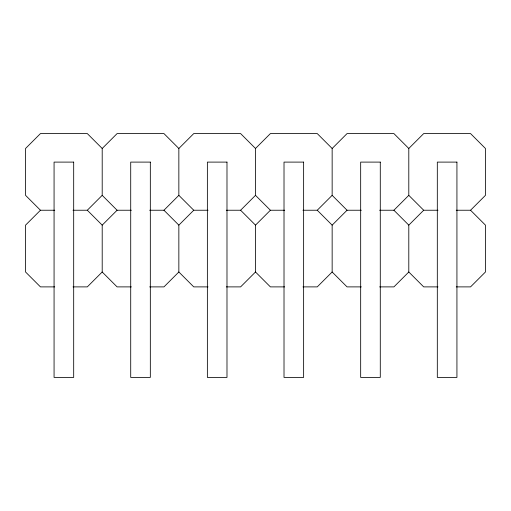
<?xml version="1.0" encoding="UTF-8"?>
<svg xmlns="http://www.w3.org/2000/svg" width="511" height="511" viewBox="0 0 511 511"><rect width="100%" height="100%" fill="white"/><g stroke="black" fill="none" stroke-linecap="round" stroke-linejoin="round"><path stroke-width="0.77" d="M54.747 210.238L40.452 210.238L25.55 225.14L25.55 271.986L40.452 286.888L54.747 286.888M131.391 210.238L117.096 210.238L102.2 195.336L102.2 148.477L117.096 133.582L163.948 133.582L178.85 148.484L178.85 195.336L163.948 210.238L149.653 210.238M73.009 210.238L87.304 210.238L102.2 195.336M131.391 286.888L117.096 286.888L102.2 271.993L102.2 225.134L117.096 210.238M178.85 148.484L193.752 133.582L240.604 133.582L255.5 148.477L255.5 195.336L270.396 210.238L284.691 210.238M102.2 271.993L87.304 286.888L73.009 286.888M208.047 286.888L193.752 286.888L178.85 271.986L178.85 225.14L193.752 210.238L208.047 210.238M255.5 148.477L270.396 133.582L317.248 133.582L332.15 148.484L332.15 195.336L347.052 210.238L361.347 210.238M178.85 271.986L163.948 286.888L149.653 286.888M226.309 210.238L240.604 210.238L255.5 195.336M226.309 286.888L240.604 286.888L255.5 271.993L255.5 225.134L270.396 210.238M332.15 148.484L347.052 133.582L393.904 133.582L408.8 148.477L408.8 195.336L423.696 210.238L437.991 210.238M302.953 210.238L317.248 210.238L332.15 195.336M361.347 286.888L347.052 286.888L332.15 271.986L332.15 225.14L347.052 210.238M408.8 148.477L423.696 133.582L470.548 133.582L485.45 148.484L485.45 195.336L470.548 210.238L456.253 210.238M332.15 271.986L317.248 286.888L302.953 286.888M379.609 210.238L393.904 210.238L408.8 195.336M437.991 286.888L423.696 286.888L408.8 271.993L408.8 225.134L423.696 210.238M408.8 271.993L393.904 286.888L379.609 286.888M284.691 286.888L270.396 286.888L255.5 271.993M456.253 286.888L470.548 286.888L485.45 271.986L485.45 225.14L470.548 210.238M393.904 210.238L408.8 225.134M317.248 210.238L332.15 225.14M240.604 210.238L255.5 225.134M178.85 195.336L193.752 210.238M102.2 148.477L87.304 133.582L40.452 133.582L25.55 148.484L25.55 195.336L40.452 210.238M163.948 210.238L178.85 225.14M87.304 210.238L102.2 225.134M73.686 162.102L54.07 162.102L54.07 377.418L73.686 377.418L73.686 162.102M150.33 162.102L130.714 162.102L130.714 377.418L150.33 377.418L150.33 162.102M226.986 162.102L207.37 162.102L207.37 377.418L226.986 377.418L226.986 162.102M303.63 162.102L284.014 162.102L284.014 377.418L303.63 377.418L303.63 162.102M380.286 162.102L360.67 162.102L360.67 377.418L380.286 377.418L380.286 162.102M456.93 162.102L437.314 162.102L437.314 377.418L456.93 377.418L456.93 162.102"/></g></svg>
